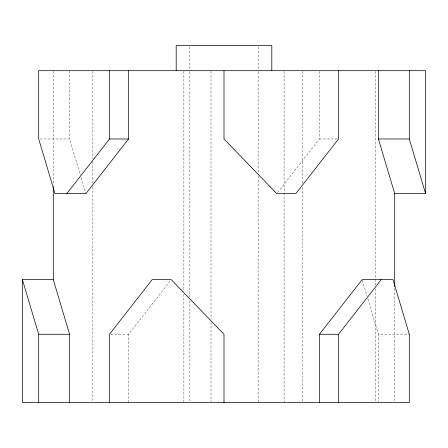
<?xml version="1.0" encoding="UTF-8"?>
<svg xmlns="http://www.w3.org/2000/svg" width="448" height="448" viewBox="0 0 448 448"><rect width="100%" height="100%" fill="white"/><g stroke="black" fill="none" stroke-linecap="round" stroke-linejoin="round"><path stroke-width="0.34" stroke-dasharray="2.24 1.68" d="M128.565 402.567L128.565 334.281L170.391 280.745M277.609 192.522L319.435 138.981L319.435 71.394M40.074 138.981L69.586 138.981L80.321 174.961M319.435 138.981L337.159 138.981M110.841 334.281L128.565 334.281M367.881 298.973L378.414 334.281L409.298 334.281M362.314 280.319L367.086 296.307M81.116 177.621L85.887 193.614M394.716 288.658L394.716 402.567M378.414 334.281L378.414 402.567M375.598 71.394L375.598 285.191M375.598 288.686L375.598 402.567M302.4 71.394L302.4 183.882M302.4 187.376L302.4 401.173M284.094 71.394L284.094 402.567M258.143 46.827L258.143 71.288M258.143 71.988L258.143 172.631M258.143 176.126L258.143 402.567M211.019 71.394L211.019 319.43M211.019 322.224L211.019 402.567M189.857 46.827L189.857 71.288M189.857 71.988L189.857 297.035M189.857 300.53L189.857 401.173M183.87 71.394L183.87 291.48M183.87 294.274L183.87 402.567M92.87 71.394L92.87 158.732M92.87 161.526L92.87 183.182M92.87 186.676L92.87 402.567M69.586 70.694L69.586 138.981M53.284 71.394L53.284 185.31"/><path stroke-width="0.67" d="M66.802 193.614L109.48 138.981L109.48 70.694M128.565 70.694L128.565 138.981L85.887 193.614L55.003 193.614L38.702 138.981L38.702 70.694L425.6 70.694L425.6 193.614L394.716 193.614L378.414 138.981L378.414 70.694M319.435 402.567L319.435 334.281L362.113 279.653L392.997 279.653L409.298 334.281L409.298 402.567L22.4 402.567L22.4 279.653L53.284 279.653L69.586 334.281L69.586 402.567M338.52 402.567L338.52 334.281L381.198 279.653M109.48 138.981L128.565 138.981M378.414 138.981L409.298 138.981L425.6 193.614M22.4 279.653L38.702 334.281L69.586 334.281M319.435 334.281L338.52 334.281M409.298 70.694L409.298 138.981M394.716 193.614L394.716 286.558M338.52 70.694L338.52 138.981L295.842 193.614L276.752 193.614L224 138.981L224 70.694M271.802 70.694L271.802 45.433L176.198 45.433L176.198 70.694M224 402.567L224 334.281L171.248 279.653L152.158 279.653L109.48 334.281L109.48 402.567M53.284 186.704L53.284 279.653M38.702 334.281L38.702 402.567"/></g></svg>
